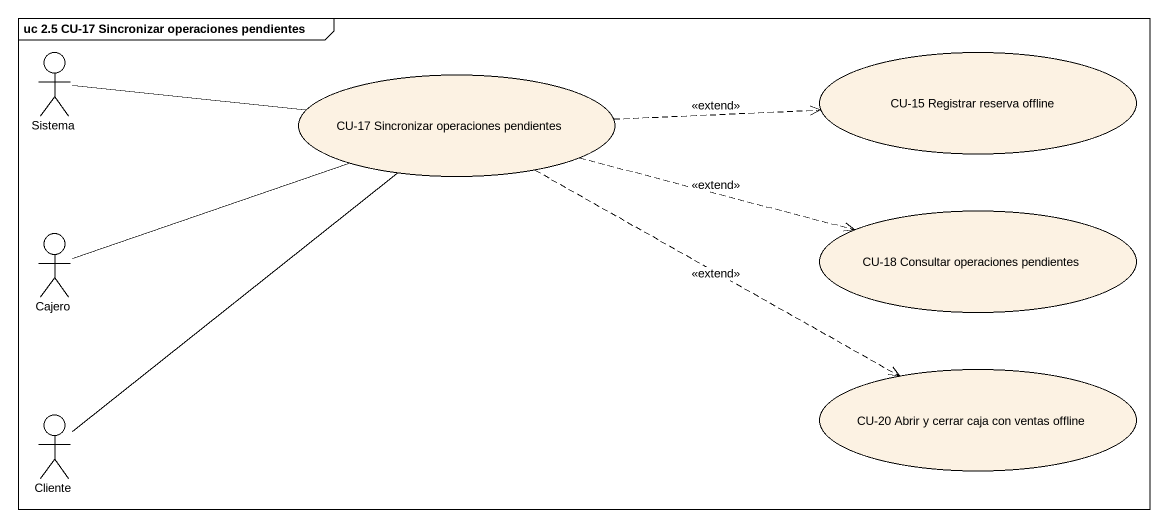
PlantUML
@startuml
mainframe uc 2.5 CU-17 Sincronizar operaciones pendientes
actor Sistema
usecase "CU-15 Registrar reserva offline" as CU_15_Registrar_reserva
usecase "CU-17 Sincronizar operaciones pendientes" as CU_17_Sincronizar
usecase "CU-18 Consultar operaciones pendientes" as CU_18_Consultar_operaciones
actor Cajero
actor Cliente
usecase "CU-20 Abrir y cerrar caja con ventas offline" as CU_20_Abrir_y_cerrar_caja
Sistema -right- CU_17_Sincronizar
CU_17_Sincronizar .right.> CU_15_Registrar_reserva : <<extend>>
CU_17_Sincronizar .right.> CU_18_Consultar_operaciones : <<extend>>
CU_17_Sincronizar .right.> CU_20_Abrir_y_cerrar_caja : <<extend>>
Cajero -right- CU_17_Sincronizar
Cliente -up- CU_17_Sincronizar
@enduml
